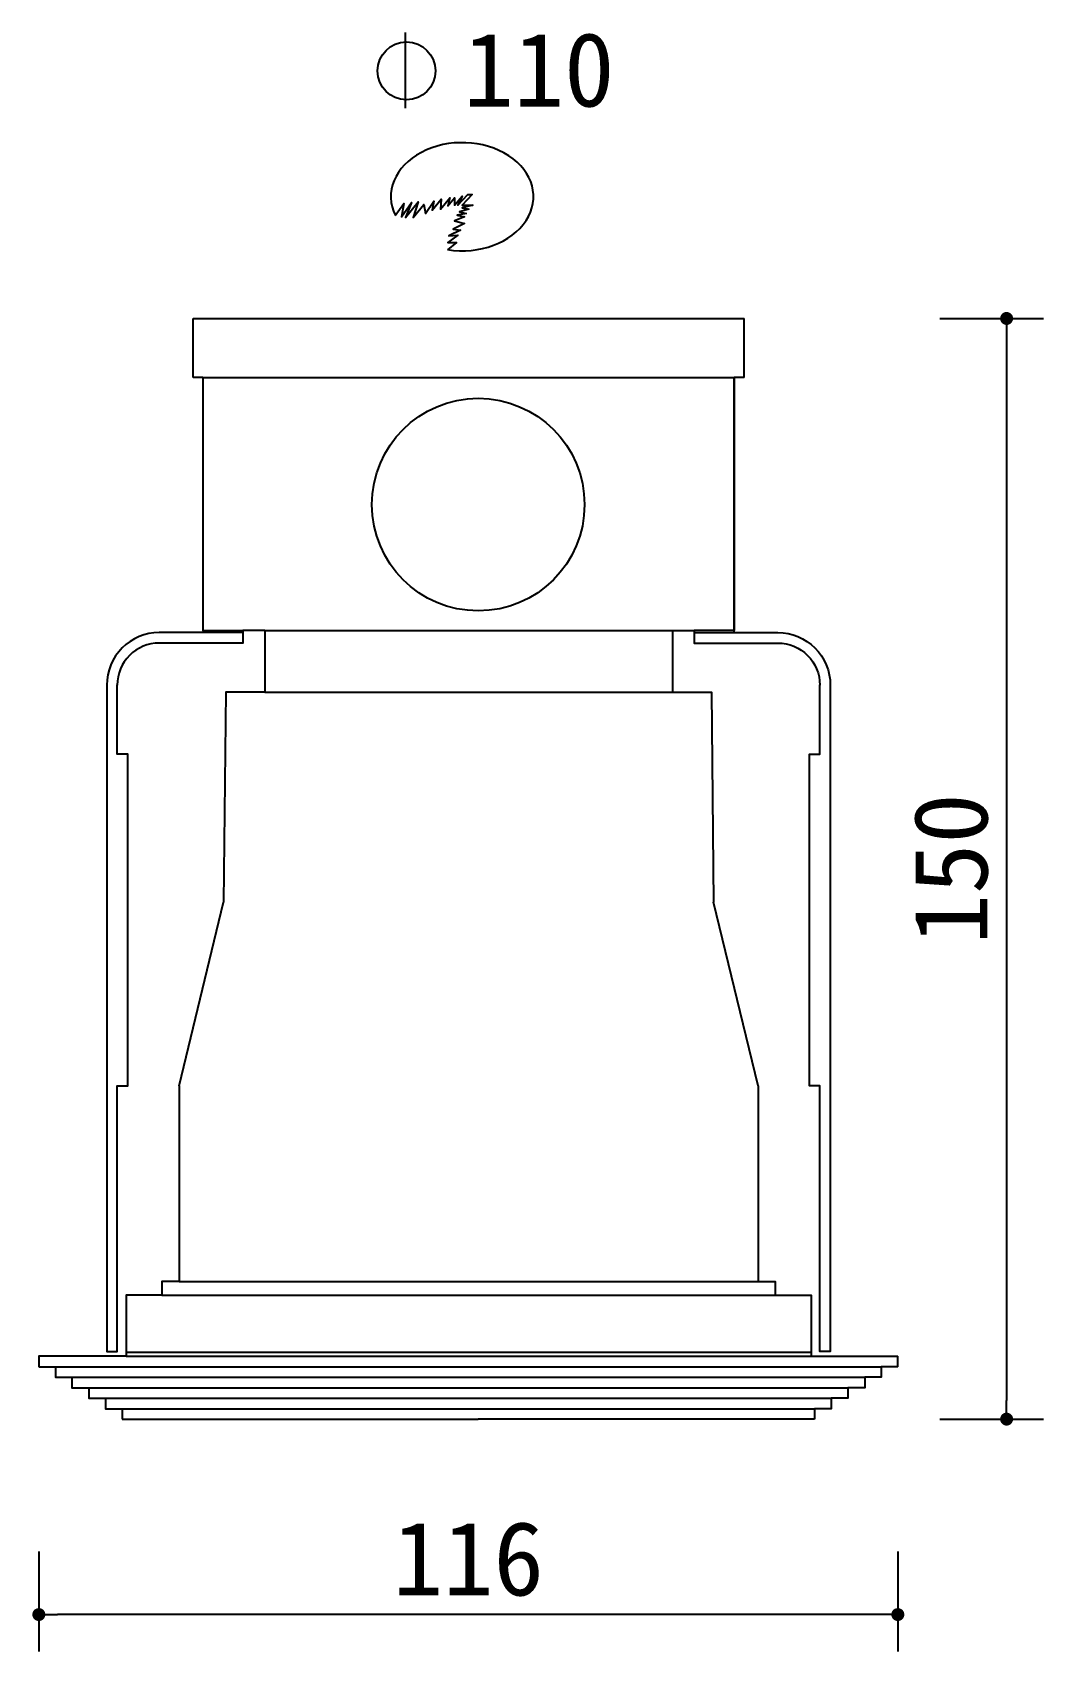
# Model space of a CAD drawing. Extents: x 229 to 365, y 776 to 995.
import ezdxf

# ---------------------------------------------------------------- set-up
doc = ezdxf.new("R2010")
doc.units = 0
doc.header["$MEASUREMENT"] = 0
doc.layers.get('0').update_dxf_attribs({"linetype": 'CONTINUOUS'})
doc.layers.get('DEFPOINTS').update_dxf_attribs({"linetype": 'CONTINUOUS'})
for name, color, linetype in [('3', 3, 'CONTINUOUS'), ('4', 4, 'CONTINUOUS'), ('DIM', 3, 'CONTINUOUS'), ('TEXT', 3, 'CONTINUOUS')]:
    doc.layers.add(name, color=color, linetype=linetype)
doc.styles.add('HZ', font='')
doc.styles.get("Standard").update_dxf_attribs({"font": 'txt.shx', "bigfont": 'bigfont.shx'})
doc.styles.get('HZ').set_extended_font_data('仿宋_GB2312')
doc.dimstyles.get("Standard").update_dxf_attribs({"dimtxt": 0.18, "dimasz": 0.18, "dimexe": 0.18, "dimexo": 0.0625, "dimgap": 0.09, "dimtad": 0, "dimtih": 1, "dimtoh": 1, "dimdec": 4, "dimzin": 0, "dimtxsty": 'STANDARD', "dimcen": 0.09, "dimazin": 3, "dimtfac": 1, "dimtdec": 4, "dimtofl": 0, "dimtmove": 0, "dimatfit": 3, "dimtolj": 1, "dimtzin": 0})

# ---------------------------------------------------------------- blocks, each defined once
blk = doc.blocks.new('_DOT')
at = {"color": 0, "linetype": 'BYBLOCK'}
blk.add_line((-0.35, 0), (-1, 0), dxfattribs=at)
at = {"color": 0, "linetype": 'BYBLOCK', "const_width": 0.35}
blk.add_lwpolyline([(-0.175, 0, 1), (0.175, 0, 1)], format="xyb", close=True, dxfattribs=at)
blk = doc.blocks.new('*D4')
at = {"linetype": 'BYBLOCK'}
for p, q in [((351.14, 955.9), (365.14, 955.9)), ((360.14, 953.4), (360.14, 809.79)), ((351.14, 807.29), (365.14, 807.29))]:
    blk.add_line(p, q, dxfattribs=at)
at = {"layer": 'DEFPOINTS', "color": 0, "linetype": 'BYBLOCK'}
for p in [(346.14, 955.9), (346.14, 807.29), (360.14, 807.29)]:
    blk.add_point(p, dxfattribs=at)
at = {"linetype": 'BYBLOCK', "xscale": 2.5, "yscale": 2.5, "zscale": 2.5}
for p, rotation in [((360.14, 955.9), 90), ((360.14, 807.29), 270)]:
    blk.add_blockref('_DOT', p, dxfattribs=dict(at, rotation=rotation))
at = {"linetype": 'BYBLOCK', "insert": (352.64, 881.59), "char_height": 10, "attachment_point": 5, "rotation": 90, "style": 'HZ'}
blk.add_mtext('\\A1;150', dxfattribs=at)
blk = doc.blocks.new('*D3')
at = {"linetype": 'BYBLOCK'}
for p, q in [((229.45, 789.41), (229.45, 775.9)), ((345.45, 789.41), (345.45, 775.9)), ((342.95, 780.9), (231.95, 780.9))]:
    blk.add_line(p, q, dxfattribs=at)
at = {"layer": 'DEFPOINTS', "color": 0, "linetype": 'BYBLOCK'}
for p in [(229.45, 794.41), (345.45, 794.41), (229.45, 780.9)]:
    blk.add_point(p, dxfattribs=at)
at = {"linetype": 'BYBLOCK', "xscale": 2.5, "yscale": 2.5, "zscale": 2.5, "rotation": 180}
blk.add_blockref('_DOT', (229.45, 780.9), dxfattribs=at)
at = {"linetype": 'BYBLOCK', "xscale": 2.5, "yscale": 2.5, "zscale": 2.5}
blk.add_blockref('_DOT', (345.45, 780.9), dxfattribs=at)
at = {"linetype": 'BYBLOCK', "insert": (287.45, 788.4), "char_height": 10, "attachment_point": 5, "style": 'HZ'}
blk.add_mtext('\\A1;116', dxfattribs=at)

msp = doc.modelspace()

# ---------------------------------------------------------------- linework, layer by layer
at = {"layer": '3'}
for p, q in [((278.93, 994.53), (278.93, 984.28)), ((251.61, 947.92), (323.35, 947.92)), ((259.97, 913.76), (315, 913.76)), ((259.97, 905.44), (315, 905.44)), ((248.39, 825.89), (328.89, 825.89)), ((246.07, 824.04), (333.73, 824.04)), ((241.23, 816.33), (333.73, 816.33)), ((241.23, 815.77), (344.36, 815.77)), ((229.45, 814.36), (343.25, 814.36)), ((233.92, 812.94), (340.98, 812.94)), ((236.18, 811.53), (338.72, 811.53)), ((238.45, 810.11), (336.46, 810.11)), ((240.71, 808.7), (334.2, 808.7))]:
    msp.add_line(p, q, dxfattribs=at)
msp.add_lwpolyline([(277.59, 969.79), (278.75, 971.42), (278.42, 969.63), (279.76, 971.54), (278.98, 969.52), (280.66, 971.65), (279.99, 969.52), (281.45, 971.31), (281.67, 970.08), (282.79, 971.76), (282.57, 970.53), (283.8, 971.99), (283.69, 970.64), (284.93, 972.21), (284.7, 971.09), (285.6, 972.21), (285.6, 971.2), (286.61, 972.43), (286.05, 971.2), (287.4, 972.66), (287.96, 972.66), (286.61, 971.2), (288.07, 971.2), (286.61, 970.86), (287.51, 970.64), (286.27, 970.3), (287.17, 970.08), (285.94, 969.85), (286.95, 969.63), (285.6, 969.07), (286.95, 968.73), (285.38, 967.95), (286.39, 967.84), (284.82, 967.05), (286.05, 967.16), (284.7, 966.15), (285.83, 966.15), (284.65, 965.19)], dxfattribs=at)
for centre, radius in [((279.1, 989.33), 3.91), ((288.79, 930.77), 14.35)]:
    msp.add_circle(centre, radius, dxfattribs=at)
msp.add_ellipse((286.62, 972.34), major_axis=(9.63, 0), ratio=0.758153, start_param=4.506112, end_param=9.781472, dxfattribs=at)
at = {"layer": '4'}
for p, q in [((250.28, 947.92), (250.28, 955.9)), ((250.28, 955.9), (324.69, 955.9)), ((324.69, 947.92), (324.69, 955.9)), ((251.61, 947.92), (250.28, 947.92)), ((323.35, 913.48), (323.35, 947.92)), ((324.69, 947.92), (323.35, 947.92)), ((259.97, 913.76), (257.01, 913.76)), ((315, 913.76), (317.96, 913.76)), ((248.39, 852.31), (254.4, 877.11)), ((326.58, 852.31), (320.56, 877.11)), ((345.45, 814.36), (345.45, 815.77))]:
    msp.add_line(p, q, dxfattribs=at)
for points in [[(251.61, 947.92), (251.61, 913.76), (257.01, 913.76), (257.01, 913.48), (245.7, 913.48, 0.414214), (238.63, 906.41), (238.63, 816.4), (240.04, 816.4), (240.04, 852.31), (241.46, 852.31), (241.46, 897.06), (240.04, 897.06), (240.04, 906.43)], [(323.35, 947.92), (323.35, 913.76), (317.96, 913.76), (317.96, 913.48), (329.26, 913.48, -0.414214), (336.33, 906.41), (336.33, 816.4), (334.92, 816.4), (334.92, 852.31), (333.51, 852.31), (333.51, 897.06), (334.92, 897.06), (334.92, 906.43)], [(257.01, 913.48), (257.01, 912.07), (245.7, 912.07, 0.414214), (240.04, 906.41)], [(317.96, 913.48), (317.96, 912.07), (329.26, 912.07, -0.414214), (334.92, 906.41)]]:
    msp.add_lwpolyline(points, format="xyb", dxfattribs=at)
for points in [[(259.97, 913.76), (259.97, 905.44), (254.69, 905.44), (254.4, 877.11)], [(315, 913.76), (315, 905.44), (320.27, 905.44), (320.56, 877.11)], [(248.39, 852.31), (248.39, 825.89), (246.07, 825.89), (246.07, 824.04), (241.23, 824.04), (241.23, 815.77), (229.45, 815.77), (229.45, 814.36)], [(326.58, 852.31), (326.58, 825.89), (328.89, 825.89), (328.89, 824.04), (333.73, 824.04), (333.73, 815.77), (345.45, 815.77)], [(229.45, 814.36), (231.72, 814.36), (231.72, 812.94), (233.92, 812.94), (233.92, 811.53), (236.18, 811.53), (236.18, 810.11), (238.45, 810.11), (238.45, 808.7), (240.71, 808.7), (240.71, 807.29)], [(345.45, 814.36), (343.19, 814.36), (343.19, 812.94), (340.98, 812.94), (340.98, 811.53), (338.72, 811.53), (338.72, 810.11), (336.46, 810.11), (336.46, 808.7), (334.2, 808.7), (334.2, 807.29)], [(240.71, 807.29), (288.79, 807.29)], [(334.2, 807.29), (288.79, 807.29)]]:
    msp.add_lwpolyline(points, dxfattribs=at)

# ---------------------------------------------------------------- texts
at = {"layer": 'TEXT', "style": 'HZ'}
msp.add_text('110', height=10, dxfattribs=at).set_placement((286.78, 984.52))

# ---------------------------------------------------------------- dimensions: what is measured, and where the dimension line sits
at = {"layer": 'DIM'}
dim = msp.add_linear_dim(base=(360.14, 807.29), p1=(346.14, 955.9), p2=(346.14, 807.29), angle=90, text='150', dimstyle='STANDARD', override={"dimscale": 5, "dimtxt": 2, "dimasz": 0.5, "dimexe": 1, "dimexo": 1, "dimgap": 0.5, "dimtad": 1, "dimtih": 0, "dimtoh": 0, "dimdec": 0, "dimtxsty": 'HZ', "dimblk1": 'DOT', "dimblk2": 'DOT', "dimsah": 1, "dimcen": 0, "dimclrd": 256, "dimclre": 256, "dimclrt": 256, "dimtfac": 0.5, "dimtdec": 0, "dimtofl": 1}, dxfattribs=at)
dim.commit()
dim.dimension.update_dxf_attribs({"geometry": '*D4', "text_midpoint": (352.64, 881.59)})
dim = msp.add_linear_dim(base=(229.45, 780.9), p1=(345.45, 794.41), p2=(229.45, 794.41), text='116', dimstyle='STANDARD', override={"dimscale": 5, "dimtxt": 2, "dimasz": 0.5, "dimexe": 1, "dimexo": 1, "dimgap": 0.5, "dimtad": 1, "dimtih": 0, "dimtoh": 0, "dimdec": 0, "dimtxsty": 'HZ', "dimblk1": 'DOT', "dimblk2": 'DOT', "dimsah": 1, "dimcen": 0, "dimclrd": 256, "dimclre": 256, "dimclrt": 256, "dimtfac": 0.5, "dimtdec": 0, "dimtofl": 1}, dxfattribs=at)
dim.commit()
dim.dimension.update_dxf_attribs({"geometry": '*D3', "text_midpoint": (287.45, 788.4)})

doc.saveas('drawing.dxf')
